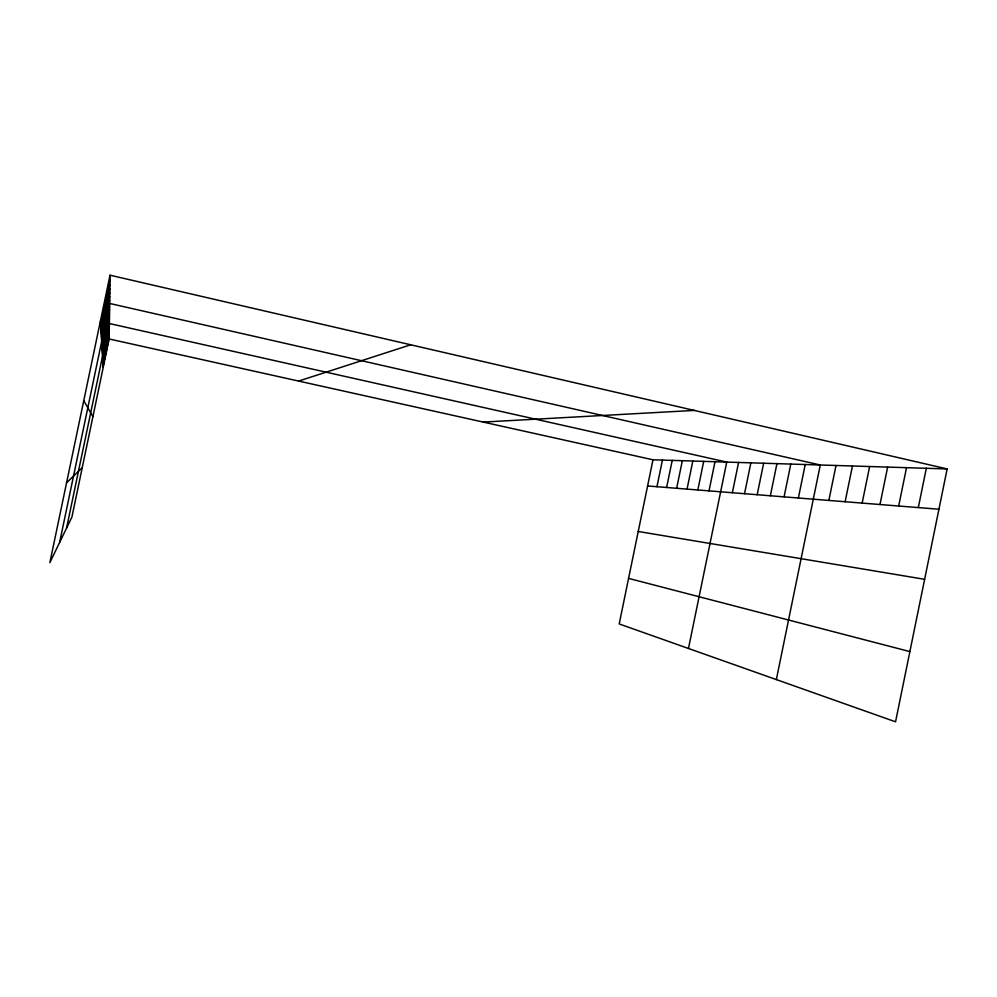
<?xml version="1.0" encoding="UTF-8"?>
<svg xmlns="http://www.w3.org/2000/svg" width="997" height="997" viewBox="0 0 997 997"><rect width="100%" height="100%" fill="white"/><g stroke="black" fill="none" stroke-linecap="round" stroke-linejoin="round"><path stroke-width="1.5" d="M110.019 275.197L49.85 562.669L71.909 517.044L109.159 338.98L110.019 275.197L947.15 468.939L895.555 721.803L619.199 623.948L652.985 459.791L947.15 468.939M656.948 486.71L662.432 460.091M666.632 487.483L672.202 460.39M676.651 488.293L682.334 460.714M687.045 489.116L692.828 461.038M697.825 489.976L703.708 461.374M709.017 490.873L715.011 461.723M688.466 648.474L726.738 462.085L109.371 323.539L66.575 528.074M732.359 492.742L738.578 462.458M744.535 493.714L750.866 462.845M757.184 494.724L763.652 463.231M770.357 495.771L776.95 463.655M784.078 496.867L790.795 464.079M798.373 498.014L805.227 464.527M776.339 679.593L820.294 465.001L109.645 303.449L59.621 542.455M828.856 500.444L836.009 465.487M845.132 501.74L852.447 465.998M862.156 503.099L869.633 466.534M879.99 504.532L887.642 467.095M898.683 506.015L906.522 467.68M918.312 507.585L926.325 468.291M100.635 324.436L109.957 279.92M100.834 327.677L109.894 284.369M101.021 330.742L109.844 288.594M101.196 333.646L109.782 292.595M101.358 336.413L109.732 296.396M101.52 339.03L109.682 300.01M101.806 343.915L109.595 306.715M101.943 346.183L109.558 309.843M102.08 348.364L109.508 312.834M102.205 350.433L109.471 315.688M102.33 352.415L109.433 318.417M102.442 354.321L109.408 321.034M102.654 357.948L109.334 326.019M102.766 359.68L109.309 328.399M102.865 361.338L109.271 330.68M102.953 362.933L109.246 332.873M103.052 364.466L109.221 334.992M103.14 365.936L109.196 337.023M66.562 482.835L82.253 467.618M298.626 381.066L410.689 344.788M483.246 422.08L694.261 410.415M647.601 485.963L938.925 509.23M638.23 531.476L924.63 579.319M109.159 338.98L652.985 459.791M628.584 578.385L909.875 651.589M83.76 400.669L92.895 416.721M100.435 320.997L103.227 367.357"/></g></svg>
